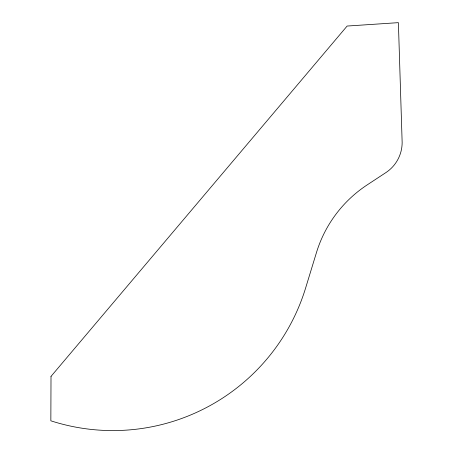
<?xml version="1.0" encoding="UTF-8"?>
<svg xmlns="http://www.w3.org/2000/svg" width="453" height="453" viewBox="0 0 453 453"><rect width="100%" height="100%" fill="white"/><g stroke="black" fill="none" stroke-linecap="round" stroke-linejoin="round"><path stroke-width="0.68" d="M51.013 376.381L50.849 420.809A201.596 201.596 0 0 0 305.645 287.938L316.466 252.559A124.501 124.501 0 0 1 367.179 184.898L385.854 172.627A36.121 36.121 0 0 0 402.151 142.559L398.391 22.65L347.128 26.048L51.013 376.381"/></g></svg>
